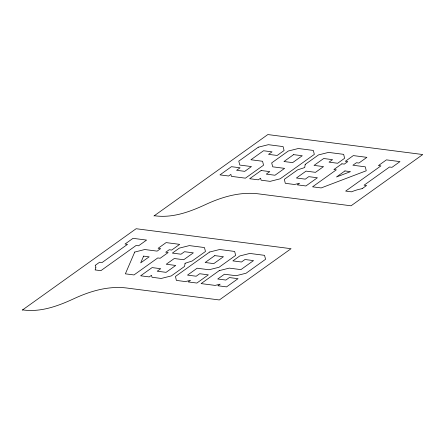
<?xml version="1.0" encoding="UTF-8"?>
<svg xmlns="http://www.w3.org/2000/svg" width="445" height="445" viewBox="0 0 445 445"><rect width="100%" height="100%" fill="white"/><g stroke="black" fill="none" stroke-linecap="round" stroke-linejoin="round"><path stroke-width="0.67" d="M22.25 310.143L136.131 228.724L291.047 248.699L219.346 299.963L128.216 288.21C109.364 285.429 90.596 290.908 73.648 298.818C57.755 306.16 40.412 312.496 22.617 309.881M153.953 215.981L267.834 134.562L422.75 154.537L351.049 205.801L259.919 194.048C241.068 191.267 222.3 196.746 205.351 204.656C189.459 211.998 172.115 218.334 154.32 215.719M362.141 188.663L366.574 185.498L364.105 185.181L389.531 167.003L392.001 167.32L399.977 161.613L386.421 159.866L378.445 165.573L380.909 165.89L345.659 191.094L351.428 191.834A38.164 14.852 -17.3 0 1 354.871 190.577L356.512 190.043A17.005 6.614 -17.3 0 1 357.407 189.781A22.239 8.655 -17.3 0 1 362.135 188.674M95.82 267.573L95.692 268.302A38.181 14.857 -17.3 0 1 95.097 269.931L100.87 270.671L136.126 245.468L138.59 245.79L146.572 240.083L133.016 238.336L125.034 244.038L127.504 244.361L102.077 262.539L99.608 262.222L95.18 265.387A22.244 8.655 -17.3 0 1 95.842 267.189A16.999 6.614 -17.3 0 1 95.82 267.573M305.181 164.439L304.714 167.559L297.616 169.851L284.322 179.352L285.312 183.312L294.501 184.497L299.552 183.24L297.293 184.853L305.915 185.965L317.391 177.761L308.769 176.654L305.276 179.151L296.415 178.006L306.043 171.119L315.499 172.343L323.509 166.614L314.053 165.395L323.682 158.509L332.543 159.655L329.05 162.152L337.672 163.265L344.63 158.287L343.646 154.348L328.543 152.401L318.503 154.916L305.181 164.439M185.076 263.279L184.58 266.416L171.292 275.922L161.218 278.453L152.034 277.268L151.495 275.294L149.242 276.907L140.62 275.8L152.095 267.595L160.712 268.708L157.219 271.205L166.08 272.346L175.708 265.459L166.258 264.241L174.262 258.517L183.718 259.735L193.347 252.849L184.491 251.709L180.993 254.206L172.376 253.094L179.335 248.115L189.347 245.601L204.45 247.548L205.468 251.486L192.145 261.009L185.076 263.279M134.718 252.07L125.368 273.831L133.989 274.943L157.764 257.944L160.172 258.256L168.154 252.549L165.746 252.237L169.239 249.74L171.709 250.057L179.685 244.355L166.102 242.603L158.12 248.304L160.617 248.627L157.124 251.125L144.725 249.528L134.718 252.07M143.613 256.12L140.698 262.873L149.142 256.832L143.613 256.12M258.278 147.195L238.77 161.146L239.811 165.067L251.436 166.564L244.75 171.347L236.601 170.296L240.1 167.798L231.445 166.68L219.975 174.885L228.624 176.003L230.877 174.39L231.389 176.359L245.417 178.167L263.551 165.201L262.567 161.268L250.913 159.761L263.518 150.755L272.045 151.851L268.552 154.354L277.174 155.461L284.082 150.527L283.092 146.589L268.352 144.686L258.278 147.195M261.143 170.513L249.667 178.718L258.322 179.83L260.575 178.217L261.115 180.192L270.154 181.354L280.161 178.818L314.337 154.382L313.325 150.438L298.339 148.508L288.299 151.022L271.678 162.903L272.724 166.825L284.611 168.36L274.982 175.247L266.299 174.123L269.798 171.625L261.143 170.513M293.6 154.632L283.971 161.518L292.621 162.631L302.25 155.75L293.6 154.632M209.628 252.02L175.452 276.456L176.381 280.411L185.42 281.574L190.471 280.322L188.213 281.935L196.862 283.048L208.338 274.849L199.688 273.731L196.189 276.228L187.512 275.11L197.141 268.224L209.033 269.759L219.051 267.261L235.672 255.38L234.654 251.442L219.669 249.512L209.628 252.02M341.894 163.81L333.911 169.512L336.32 169.823L312.546 186.822L321.162 187.935L366.246 170.78L365.317 166.831L352.918 165.229L356.417 162.731L358.909 163.054L366.891 157.346L353.308 155.594L345.326 161.301L347.795 161.618L344.297 164.116L341.894 163.81M214.779 255.614L205.151 262.5L213.8 263.612L223.435 256.726L214.779 255.614M344.942 170.936L336.492 176.977L350.471 171.648L344.942 170.936M219.246 270.632L201.112 283.599L215.146 285.406L220.164 284.149L217.911 285.762L226.561 286.88L238.036 278.676L229.386 277.558L225.888 280.061L217.744 279.009L224.43 274.226L236.056 275.728L246.068 273.23L265.582 259.285L264.536 255.341L249.79 253.439L239.777 255.958L232.869 260.892L241.49 262.005L244.984 259.507L253.517 260.609L240.912 269.62L229.258 268.118L219.246 270.632"/></g></svg>
